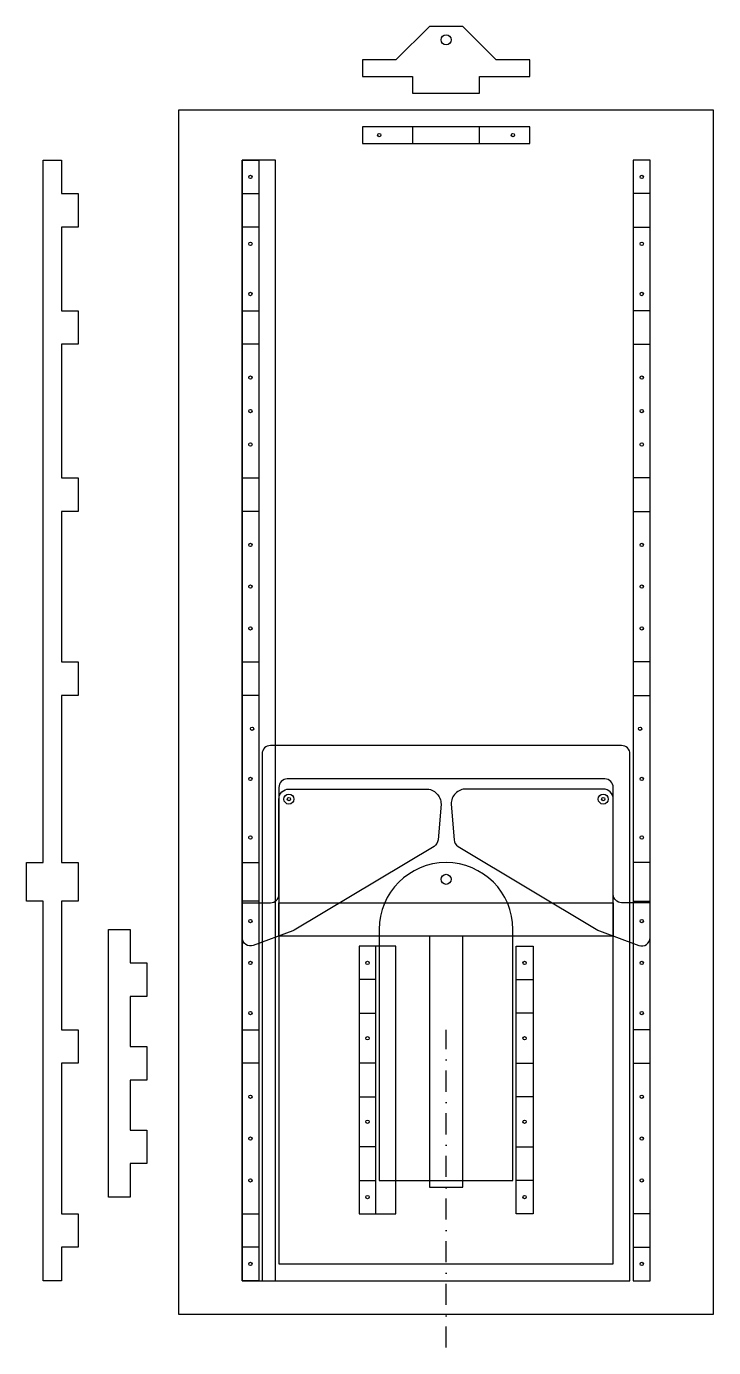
# Model space of a CAD drawing. Extents: x -251 to 160, y -40 to 750.
import ezdxf

# ---------------------------------------------------------------- set-up
doc = ezdxf.new("R2010")
doc.units = 0
doc.linetypes.add('DASHDOT', pattern=[25.4, 12.7, -6.35, 0, -6.35])
for name, color, linetype in [('DRAFT', 4, 'CONTINUOUS'), ('GLISSIERE', 96, 'CONTINUOUS'), ('GLISSIERE2', 16, 'CONTINUOUS'), ('PLAQUEFOND', 255, 'CONTINUOUS'), ('PORTE', 176, 'CONTINUOUS'), ('VEROULLAGE', 216, 'CONTINUOUS')]:
    doc.layers.add(name, color=color, linetype=linetype)

msp = doc.modelspace()

# ---------------------------------------------------------------- linework, layer by layer
at = {"layer": 'DRAFT', "linetype": 'DASHDOT'}
msp.add_line((0, -40), (0, 150), dxfattribs=at)
at = {"layer": 'GLISSIERE'}
for points in [[(-230, 350), (-230, 250), (-220, 250), (-220, 227), (-230, 227), (-230, 150), (-220, 150), (-220, 130), (-230, 130), (-230, 40), (-220, 40), (-220, 20), (-230, 20), (-230, 0), (-241, 0), (-241, 227), (-251, 227), (-251, 250), (-241, 250), (-241, 670), (-230, 670), (-230, 650), (-220, 650), (-220, 630), (-230, 630), (-230, 580), (-220, 580), (-220, 560), (-230, 560), (-230, 480), (-220, 480), (-220, 460), (-230, 460), (-230, 370), (-220, 370), (-220, 350)], [(-122, 670), (-112, 670), (-112, 0), (-122, 0)], [(122, 670), (112, 670), (112, 0), (122, 0)]]:
    msp.add_lwpolyline(points, close=True, dxfattribs=at)
at = {"layer": 'GLISSIERE2'}
for points in [[(-102, 0), (-102, 670), (-122, 670), (-122, 0)], [(100, 226), (100, 206), (-100, 206), (-100, 226)], [(-10, 56), (10, 56), (10, 206), (-10, 206)], [(-30, 40), (-30, 200), (-52, 200), (-52, 40)]]:
    msp.add_lwpolyline(points, close=True, dxfattribs=at)
at = {"layer": 'PLAQUEFOND'}
for points in [[(0, 700), (-160, 700), (-160, -20), (0, -20), (160, -20), (160, 700), (0, 700)], [(-20, 680), (20, 680), (20, 690), (-20, 690), (-20, 680)], [(-112, 227), (-122, 227), (-122, 250), (-112, 250), (-112, 227)], [(112, 227), (122, 227), (122, 250), (112, 250), (112, 227)]]:
    msp.add_lwpolyline(points, dxfattribs=at)
for points in [[(-112, 650), (-112, 630), (-122, 630), (-122, 650)], [(112, 650), (112, 630), (122, 630), (122, 650)], [(-112, 580), (-112, 560), (-122, 560), (-122, 580)], [(112, 580), (112, 560), (122, 560), (122, 580)], [(-112, 480), (-112, 460), (-122, 460), (-122, 480)], [(112, 480), (112, 460), (122, 460), (122, 480)], [(-112, 370), (-112, 350), (-122, 350), (-122, 370)], [(112, 370), (112, 350), (122, 350), (122, 370)], [(-112, 150), (-112, 130), (-122, 130), (-122, 150)], [(112, 150), (112, 130), (122, 130), (122, 150)], [(-112, 40), (-112, 20), (-122, 20), (-122, 40)], [(112, 40), (112, 20), (122, 20), (122, 40)]]:
    msp.add_lwpolyline(points, close=True, dxfattribs=at)
msp.add_lwpolyline([(100, 10), (100, 295, 0.414214), (95, 300), (-95, 300, 0.414214), (-100, 295), (-100, 10), (100, 10)], format="xyb", dxfattribs=at)
for centre in [(-40, 685), (40, 685), (-117, 660), (117, 660), (-117, 620), (117, 620), (-117, 590), (117, 590), (-117, 540), (117, 540), (-117, 520), (117, 520), (-117, 500), (117, 500), (-117, 440), (117, 440), (-117, 415), (117, 415), (-117, 390), (117, 390), (-116, 330), (116, 330), (-117, 300), (117, 300), (-117, 265), (117, 265), (-117, 215), (117, 215), (-117, 190), (117, 190), (-117, 160), (117, 160), (-117, 110), (117, 110), (-117, 85), (117, 85), (-117, 60), (117, 60), (-117, 10), (117, 10)]:
    msp.add_circle(centre, 1, dxfattribs=at)
at = {"layer": 'PORTE'}
msp.add_lwpolyline([(0, 320), (-105, 320, 0.414214), (-110, 315), (-110, 0), (0, 0), (110, 0), (110, 315, 0.414214), (105, 320)], format="xyb", close=True, dxfattribs=at)
for points in [[(-52, 180), (-52, 160), (-42, 160), (-42, 180)], [(52, 180), (52, 160), (42, 160), (42, 180)], [(-52, 110), (-42, 110), (-42, 130), (-52, 130)], [(52, 110), (42, 110), (42, 130), (52, 130)], [(-42, 60), (-42, 80), (-52, 80), (-52, 60)], [(42, 60), (42, 80), (52, 80), (52, 60)]]:
    msp.add_lwpolyline(points, close=True, dxfattribs=at)
for centre in [(-94, 288), (94, 288), (-47, 190), (47, 190), (-47, 145), (47, 145), (-47, 95), (47, 95), (-47, 50), (47, 50)]:
    msp.add_circle(centre, 1, dxfattribs=at)
at = {"layer": 'VEROULLAGE'}
for points in [[(20, 710), (20, 720), (50, 720), (50, 730), (30, 730), (10, 750), (-10, 750), (-30, 730), (-50, 730), (-50, 720), (-20, 720), (-20, 710)], [(-50, 680), (50, 680), (50, 690), (-50, 690)], [(-202, 210), (-189, 210), (-189, 190), (-179, 190), (-179, 170), (-189, 170), (-189, 140), (-179, 140), (-179, 120), (-189, 120), (-189, 90), (-179, 90), (-179, 70), (-189, 70), (-189, 50), (-202, 50)], [(-52, 200), (-52, 40), (-42, 40), (-42, 200)], [(52, 200), (52, 40), (42, 40), (42, 200)]]:
    msp.add_lwpolyline(points, close=True, dxfattribs=at)
for points in [[(-122, 226), (-105, 226, 0.414214), (-100, 231), (-100, 288, -0.414214), (-94, 294), (-12, 294, -0.414214), (-3, 285), (-4.79, 263.55, -0.241414), (-7.2, 259.68), (-90.85, 209.52, -0.047151), (-91.7, 209.12), (-115.28, 200.47, -0.521392), (-122, 205.16)], [(122, 226), (105, 226, -0.414214), (100, 231), (100, 288, 0.414214), (94, 294), (12, 294, 0.414214), (3, 285), (4.79, 263.55, 0.241414), (7.2, 259.68), (90.85, 209.52, 0.047151), (91.7, 209.12), (115.28, 200.47, 0.521392), (122, 205.16)], [(40, 60), (40, 210, 1), (-40, 210), (-40, 60)]]:
    msp.add_lwpolyline(points, format="xyb", close=True, dxfattribs=at)
for centre, radius in [((0, 742), 3), ((-40, 685), 1), ((40, 685), 1), ((-94, 288), 3), ((94, 288), 3), ((0, 240), 3)]:
    msp.add_circle(centre, radius, dxfattribs=at)

doc.saveas('drawing.dxf')
